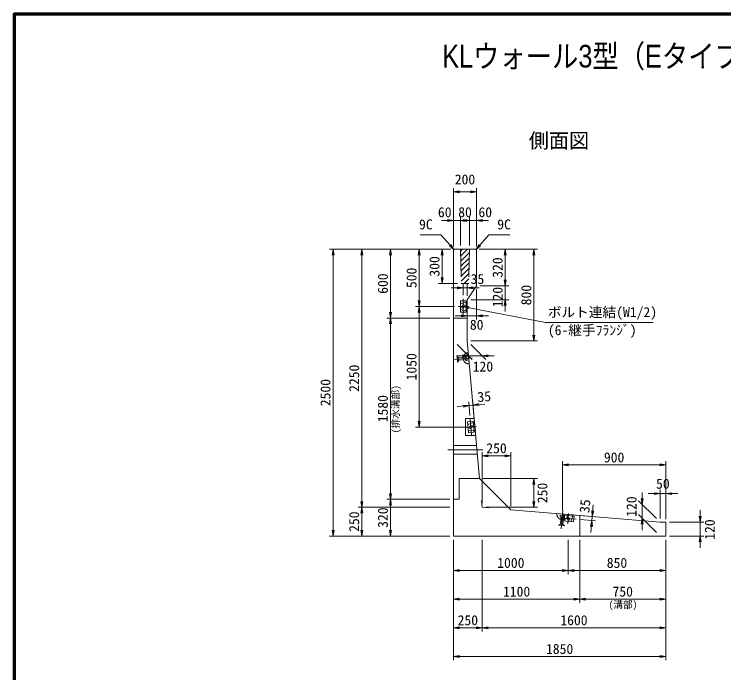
# Model space of a CAD drawing. Units: millimetres at full size, sheet at 1:40. Extents: x 141688 to 157488, y 10657 to 21690.
# Drawn here: x 141688 to 147873, y 15949 to 21690 of the extents above; entities that cross this region are included whole.
import ezdxf
from ezdxf.enums import TextEntityAlignment as Align

# ---------------------------------------------------------------- set-up
doc = ezdxf.new("R2010")
doc.units = ezdxf.units.MM
doc.header["$LTSCALE"] = 40
doc.linetypes.add('CHAIN', pattern=[18.5, 12, -1.5, 3.5, -1.5])
doc.linetypes.add('DASHED', pattern=[7.5, 6, -1.5])
for name, color, linetype, lineweight in [('01図枠', 1, 'Continuous', 70), ('中心', 6, 'CHAIN', 9), ('外形線', 7, 'Continuous', 13), ('寸法', 2, 'Continuous', 9), ('細線', 4, 'Continuous', 9)]:
    doc.layers.add(name, color=color, linetype=linetype, lineweight=lineweight)
doc.layers.add('文字', color=7, linetype='Continuous')
doc.styles.add('ＭＳ ゴシック', font='')
doc.styles.add('ＭＳ Ｐゴシック', font='')
doc.styles.get('ＭＳ ゴシック').set_extended_font_data('MS Gothic')
doc.styles.get('ＭＳ Ｐゴシック').set_extended_font_data('MS PGothic')

# ---------------------------------------------------------------- blocks, each defined once
blk = doc.blocks.new('open_arrow')
at = {"color": 0, "linetype": 'Continuous', "lineweight": -2}
blk.add_lwpolyline([(7.5, 1.25), (0, 0), (7.5, -1.25)], dxfattribs=at)

msp = doc.modelspace()

# ---------------------------------------------------------------- hatches: boundary and pattern name
at = {"layer": '細線'}
h = msp.add_hatch(dxfattribs=at)
h.set_pattern_fill('USER', color=256, style=0, pattern_type=2)
h.set_pattern_definition([(45, (19894.9, 14457.51), (-22.45064, 22.45064), [])])
h.paths.add_polyline_path([(145656.5, 19641.75), (145576.5, 19641.75), (145584, 19341.75), (145649, 19341.75)])

# ---------------------------------------------------------------- linework, layer by layer
at = {"layer": '01図枠'}
msp.add_lwpolyline([(141687.54, 10809.99), (157487.54, 10809.99), (157487.54, 21689.99), (141687.54, 21689.99)], close=True, dxfattribs=at)
at = {"layer": '中心'}
for p, q in [((145601.5, 19073.25), (145601.5, 19210.25)), ((145556.5, 19141.75), (145646.5, 19141.75)), ((145679.83, 18694.43), (145520.47, 18680.14)), ((145674.72, 18023.52), (145662.49, 18159.98)), ((145623.78, 18087.73), (145713.42, 18095.77)), ((145771.49, 17891.75), (145466.5, 17891.75)), ((146469.01, 17362.93), (146455.64, 17203.49)), ((146512.74, 17248.88), (146520.26, 17338.57)), ((146584.76, 17288), (146448.24, 17299.45))]:
    msp.add_line(p, q, dxfattribs=at)
at = {"layer": '外形線'}
for p, q in [((145525.5, 19641.75), (145516.5, 19632.75)), ((145525.5, 19641.75), (145516.5, 19632.75)), ((145516.5, 19632.75), (145516.5, 17141.75)), ((145525.5, 19641.75), (145707.5, 19641.75)), ((145707.5, 19641.75), (145716.5, 19632.75)), ((145716.5, 19632.75), (145716.5, 19321.75)), ((145636.5, 19201.75), (145716.5, 19321.75)), ((145636.5, 19201.75), (145636.5, 18841.75)), ((145636.5, 18841.75), (145744.09, 17641.75)), ((145744.09, 17641.75), (146016.5, 17370.78)), ((145761.14, 17451.53), (145766.5, 17391.75)), ((145766.5, 17391.75), (145826.31, 17386.73)), ((146016.5, 17370.78), (147316.5, 17261.75)), ((147316.5, 17261.75), (147366.5, 17261.75)), ((147366.5, 17141.75), (147366.5, 17261.75)), ((145516.5, 17141.75), (147366.5, 17141.75))]:
    msp.add_line(p, q, dxfattribs=at)
at = {"layer": '外形線', "linetype": 'DASHED'}
for p, q in [((145576.5, 19641.75), (145584, 19341.75)), ((145656.5, 19641.75), (145649, 19341.75)), ((145584, 19341.75), (145649, 19341.75))]:
    msp.add_line(p, q, dxfattribs=at)
at = {"layer": '寸法'}
for p, q in [((145516.5, 19664.75), (145516.5, 20173.75)), ((145716.5, 19664.75), (145716.5, 20173.75)), ((145516.5, 20141.75), (145716.5, 20141.75)), ((145516.5, 19664.75), (145516.5, 19923.75)), ((145576.5, 19673.75), (145576.5, 19923.75)), ((145576.5, 19673.75), (145576.5, 19923.75)), ((145656.5, 19673.75), (145656.5, 19923.75)), ((145656.5, 19673.75), (145656.5, 19923.75)), ((145716.5, 19664.75), (145716.5, 19923.75)), ((145680.5, 19891.75), (145412.5, 19891.75)), ((145820.5, 19891.75), (145552.5, 19891.75)), ((145680.5, 19891.75), (145552.5, 19891.75)), ((145493.5, 19641.75), (144434.5, 19641.75)), ((144466.5, 17141.75), (144466.5, 19641.75)), ((145493.5, 19641.75), (144684.5, 19641.75)), ((144716.5, 17391.75), (144716.5, 19641.75)), ((145493.5, 19641.75), (144934.5, 19641.75)), ((144966.5, 19641.75), (144966.5, 19041.75)), ((145493.5, 19641.75), (145184.5, 19641.75)), ((145216.5, 19641.75), (145216.5, 19141.75)), ((145493.5, 19641.75), (145384.5, 19641.75)), ((145416.5, 19641.75), (145416.5, 19341.75)), ((145739.5, 19641.75), (146248.5, 19641.75)), ((145739.5, 19641.75), (145998.5, 19641.75)), ((145966.5, 19641.75), (145966.5, 19321.75)), ((146216.5, 18841.75), (146216.5, 19641.75)), ((145966.5, 19425.75), (145966.5, 19097.75)), ((145552, 19341.75), (145384.5, 19341.75)), ((145740.5, 19303.95), (145497.5, 19303.95)), ((145601.5, 19242.25), (145601.5, 19335.95)), ((145636.5, 19233.75), (145636.5, 19335.95)), ((145748.5, 19321.75), (145998.5, 19321.75)), ((145748.5, 19321.75), (145998.5, 19321.75)), ((145716.5, 19289.75), (145716.5, 19028.68)), ((145668.5, 19201.75), (145998.5, 19201.75)), ((145524.5, 19141.75), (145184.5, 19141.75)), ((145524.5, 19141.75), (145184.5, 19141.75)), ((145216.5, 19141.75), (145216.5, 18091.75)), ((145636.5, 19169.75), (145636.5, 19028.68)), ((145532.5, 19060.68), (145820.5, 19060.68)), ((145484.5, 19041.75), (144934.5, 19041.75)), ((145484.5, 19041.75), (144934.5, 19041.75)), ((144966.5, 19041.75), (144966.5, 17461.75)), ((145548.5, 18809.75), (145678.62, 18679.63)), ((145668.5, 18841.75), (146248.5, 18841.75)), ((145668.5, 18809.75), (145798.62, 18679.63)), ((145870.62, 18711.63), (145542.62, 18711.63)), ((145659.63, 18191.85), (145648.92, 18311.34)), ((145694.16, 18198.62), (145683.78, 18314.46)), ((145790.22, 18291.88), (145548.19, 18270.18)), ((145636.6, 18091.75), (145184.5, 18091.75)), ((145766.5, 17423.75), (145766.5, 17872.95)), ((146016.5, 17840.95), (145766.5, 17840.95)), ((146016.5, 17402.78), (146016.5, 17872.95)), ((146466.5, 17365.04), (146466.5, 17792.87)), ((147366.5, 17760.87), (146466.5, 17760.87)), ((147366.5, 17289.56), (147366.5, 17792.87)), ((145776.09, 17641.75), (146247.8, 17641.75)), ((146215.8, 17641.75), (146215.8, 17391.75)), ((147162.05, 17192.21), (147162.05, 17520.21)), ((147470.5, 17510.87), (147212.5, 17510.87)), ((147316.5, 17293.75), (147316.5, 17542.87)), ((147366.5, 17289.56), (147366.5, 17542.87)), ((145484.5, 17461.75), (144934.5, 17461.75)), ((145484.5, 17461.75), (144934.5, 17461.75)), ((144966.5, 17141.75), (144966.5, 17461.75)), ((147284.5, 17293.75), (147130.05, 17448.21)), ((145484.5, 17391.75), (144684.5, 17391.75)), ((145484.5, 17391.75), (144684.5, 17391.75)), ((144716.5, 17141.75), (144716.5, 17391.75)), ((145798.5, 17391.75), (146247.8, 17391.75)), ((146734.46, 17414.93), (146714.15, 17172.78)), ((146591.18, 17322.58), (146757.66, 17308.62)), ((147284.5, 17173.75), (147130.05, 17328.21)), ((147666.5, 17037.75), (147666.5, 17365.75)), ((146616.65, 17285.32), (146754.73, 17273.74)), ((147398.5, 17261.75), (147698.5, 17261.75)), ((145484.5, 17141.75), (144434.5, 17141.75)), ((145484.5, 17141.75), (144684.5, 17141.75)), ((145484.5, 17141.75), (144934.5, 17141.75)), ((147398.5, 17141.75), (147698.5, 17141.75)), ((145516.5, 17109.75), (145516.5, 16059.75)), ((145516.5, 17109.75), (145516.5, 16309.75)), ((145516.5, 17109.75), (145516.5, 16559.75)), ((145516.5, 17109.75), (145516.5, 16809.75)), ((145766.5, 17109.75), (145766.5, 16309.75)), ((145766.5, 17109.75), (145766.5, 16309.75)), ((146516.5, 17109.75), (146516.5, 16809.75)), ((146516.5, 17109.75), (146516.5, 16809.75)), ((146616.5, 17109.75), (146616.5, 16559.75)), ((146616.5, 17109.75), (146616.5, 16559.75)), ((147366.5, 17109.75), (147366.5, 16059.75)), ((147366.5, 17109.75), (147366.5, 16309.75)), ((147366.5, 17109.75), (147366.5, 16809.75)), ((147366.5, 17109.75), (147366.5, 16559.75)), ((145516.5, 16841.75), (146516.5, 16841.75)), ((147366.5, 16841.75), (146516.5, 16841.75)), ((146616.5, 16591.75), (145516.5, 16591.75)), ((147366.5, 16591.75), (146616.5, 16591.75)), ((145516.5, 16341.75), (145766.5, 16341.75)), ((145766.5, 16341.75), (147366.5, 16341.75)), ((145516.5, 16091.75), (147366.5, 16091.75))]:
    msp.add_line(p, q, dxfattribs=at)
at = {"layer": '寸法', "color": 3, "linetype": 'DASHED'}
for p, q in [((145552.58, 18657.94), (145548.11, 18707.77)), ((145548.11, 18707.77), (145561.07, 18693.87)), ((145622.16, 18699.35), (145561.07, 18693.87)), ((145561.07, 18693.87), (145562.86, 18673.93)), ((145623.95, 18679.4), (145562.86, 18673.93)), ((145621.45, 18707.27), (145633.4, 18708.34)), ((145624.67, 18671.41), (145621.45, 18707.27)), ((145633.4, 18708.34), (145636.62, 18672.48)), ((145645.57, 18740.6), (145654.33, 18642.89)), ((145562.86, 18673.93), (145552.58, 18657.94)), ((145636.62, 18672.48), (145624.67, 18671.41)), ((146417.63, 17337.14), (146515.38, 17328.94)), ((146446.31, 17307.64), (146447.31, 17319.6)), ((146447.31, 17319.6), (146483.19, 17316.59)), ((146482.18, 17304.63), (146446.31, 17307.64)), ((146454.23, 17306.97), (146449.11, 17245.85)), ((146474.19, 17305.3), (146469.06, 17244.18)), ((146483.19, 17316.59), (146482.18, 17304.63)), ((146433.18, 17235.48), (146449.11, 17245.85)), ((146483.03, 17231.3), (146433.18, 17235.48)), ((146449.11, 17245.85), (146469.06, 17244.18)), ((146469.06, 17244.18), (146483.03, 17231.3))]:
    msp.add_line(p, q, dxfattribs=at)
at = {"layer": '寸法'}
for points in [[(145520.98, 19637.23), (145486.8, 19676.42), (145407.03, 19767.89), (145225.28, 19767.89)], [(145712.03, 19637.23), (145746.2, 19676.42), (145825.98, 19767.89), (146007.73, 19767.89)], [(145601.5, 19141.75), (145652.56, 19131.89), (146318.95, 19003.18), (147257.55, 19003.18)]]:
    msp.add_lwpolyline(points, dxfattribs=at)
at = {"layer": '寸法', "color": 3, "linetype": 'DASHED'}
for centre, start, end in [((145649.95, 18691.75), 95.12316, 275.12316), ((146466.5, 17333.04), 175.20577, 355.20577)]:
    msp.add_arc(centre, 49.05, start, end, dxfattribs=at)
at = {"layer": '細線'}
for p, q in [((145576.5, 19093.25), (145576.5, 19190.25)), ((145576.5, 19190.25), (145626.5, 19190.25)), ((145626.5, 19093.25), (145626.5, 19190.25)), ((145601.5, 19153.06), (145590.19, 19141.75)), ((145612.82, 19141.75), (145601.5, 19130.44)), ((145576.5, 19093.25), (145626.5, 19093.25)), ((145516.5, 19041.75), (145636.5, 19041.75)), ((145621.57, 18166.75), (145697.02, 18166.75)), ((145621.57, 18016.75), (145621.57, 18166.75)), ((145639.37, 18137.82), (145689.17, 18142.29)), ((145648.04, 18041.21), (145639.37, 18137.82)), ((145697.84, 18045.68), (145689.17, 18142.29)), ((145667.59, 18103.02), (145657.34, 18090.74)), ((145679.87, 18092.76), (145669.61, 18080.48)), ((145621.57, 18016.75), (145710.47, 18016.75)), ((145648.04, 18041.21), (145697.84, 18045.68)), ((145566.5, 17641.75), (145566.5, 17461.75)), ((145744.09, 17641.75), (145566.5, 17641.75)), ((145516.5, 17461.75), (145566.5, 17461.75)), ((146466.08, 17272.86), (146470.26, 17322.69)), ((146566.92, 17314.58), (146470.26, 17322.69)), ((146616.5, 17141.75), (146616.5, 17320.46)), ((146562.74, 17264.76), (146466.08, 17272.86)), ((146505.23, 17294.67), (146515.56, 17282.45)), ((146517.45, 17305), (146527.78, 17292.78)), ((146562.74, 17264.76), (146566.92, 17314.58))]:
    msp.add_line(p, q, dxfattribs=at)
at = {"layer": '細線', "linetype": 'DASHED'}
for p, q in [((145636.5, 19181.75), (145576.5, 19166.75)), ((145636.5, 19101.75), (145636.5, 19181.75)), ((145576.5, 19116.75), (145636.5, 19101.75)), ((145699.89, 18134.71), (145641.47, 18114.42)), ((145707.04, 18055.03), (145699.89, 18134.71)), ((145645.94, 18064.62), (145707.04, 18055.03)), ((145718.31, 17929.25), (145516.5, 17929.25)), ((145725.04, 17854.25), (145516.5, 17854.25)), ((146479.57, 17331.94), (146489.5, 17270.9)), ((146559.29, 17325.26), (146479.57, 17331.94)), ((146539.33, 17266.72), (146559.29, 17325.26))]:
    msp.add_line(p, q, dxfattribs=at)
at = {"layer": '細線'}
for centre, start, end in [((145595.85, 19136.09), 135, 315), ((145607.16, 19147.41), 315, 135), ((145663.48, 18085.61), 140.12316, 320.12316), ((145673.73, 18097.89), 320.12316, 140.12316), ((146511.34, 17299.83), 40.20577, 220.20577), ((146521.67, 17287.61), 220.20577, 40.20577)]:
    msp.add_arc(centre, 8, start, end, dxfattribs=at)

# ---------------------------------------------------------------- block references
at = {"layer": '寸法', "xscale": 6.93, "yscale": 6.93}
for p in [(145516.5, 20141.75), (145576.5, 19891.75), (145576.5, 19891.75), (145716.5, 19891.75), (145636.5, 19303.95), (145716.5, 19060.68), (145766.62, 18711.63), (145766.5, 17840.95), (146466.5, 17760.87), (147366.5, 17510.87), (145516.5, 16841.75), (146516.5, 16841.75), (145516.5, 16591.75), (146616.5, 16591.75), (145516.5, 16341.75), (145766.5, 16341.75), (145516.5, 16091.75)]:
    msp.add_blockref('open_arrow', p, dxfattribs=at)
for p, rotation in [((145716.5, 20141.75), 180), ((145516.5, 19891.75), 180), ((145656.5, 19891.75), 180), ((145656.5, 19891.75), 180), ((145520.98, 19637.23), 131.1), ((145712.03, 19637.23), 48.9), ((144466.5, 19641.75), 270), ((144716.5, 19641.75), 270), ((144966.5, 19641.75), 270), ((145216.5, 19641.75), 270), ((145416.5, 19641.75), 270), ((145966.5, 19641.75), 270), ((146216.5, 19641.75), 270), ((145416.5, 19341.75), 90), ((145966.5, 19321.75), 90), ((145966.5, 19321.75), 90), ((145601.5, 19303.95), 180), ((145216.5, 19141.75), 90), ((145966.5, 19201.75), 270), ((145216.5, 19141.75), 270), ((145601.5, 19141.75), 349.1), ((144966.5, 19041.75), 90), ((145636.5, 19060.68), 180), ((144966.5, 19041.75), 270), ((146216.5, 18841.75), 90), ((145646.62, 18711.63), 180), ((145651.78, 18279.46), 185.1), ((145686.64, 18282.59), 5.1), ((145216.5, 18091.75), 90), ((146016.5, 17840.95), 180), ((147366.5, 17760.87), 180), ((146215.8, 17641.75), 270), ((144966.5, 17461.75), 90), ((147316.5, 17510.87), 180), ((144716.5, 17391.75), 90), ((144966.5, 17461.75), 270), ((146215.8, 17391.75), 90), ((147162.05, 17416.21), 90), ((144716.5, 17391.75), 270), ((146725.77, 17311.29), 85.2), ((146722.85, 17276.42), 265.2), ((147162.05, 17296.21), 270), ((147666.5, 17261.75), 90), ((144466.5, 17141.75), 90), ((144716.5, 17141.75), 90), ((144966.5, 17141.75), 90), ((147666.5, 17141.75), 270), ((146516.5, 16841.75), 180), ((147366.5, 16841.75), 180), ((146616.5, 16591.75), 180), ((147366.5, 16591.75), 180), ((145766.5, 16341.75), 180), ((147366.5, 16341.75), 180), ((147366.5, 16091.75), 180)]:
    msp.add_blockref('open_arrow', p, dxfattribs=dict(at, rotation=rotation))

# ---------------------------------------------------------------- texts
at = {"layer": '寸法', "style": 'ＭＳ ゴシック'}
for s, p in [('200', (145616.5, 20249.75)), ('60', (145440.17, 19963.97)), ('80', (145617.09, 19964.54)), ('60', (145793.17, 19963.97)), ('35', (145725, 19381.89)), ('80', (145718.35, 18983.46)), ('120', (145772.86, 18618.99)), ('250', (145891.5, 17906.95)), ('900', (146916.5, 17826.87)), ('50', (147341.5, 17597.53)), ('1000', (146016.5, 16907.75)), ('850', (146941.5, 16907.75)), ('1100', (146066.5, 16657.75)), ('750', (146991.5, 16657.75)), ('250', (145641.5, 16407.75)), ('1600', (146566.5, 16407.75)), ('1850', (146441.5, 16157.75))]:
    msp.add_text(s, height=87.35, dxfattribs=at).set_placement(p, align=Align.MIDDLE_CENTER)
msp.add_text('9C', height=87.35, dxfattribs=at).set_placement((145335.03, 19787.89), align=Align.BOTTOM_RIGHT)
for s, p in [('9C', (145897.98, 19787.89)), ('ボルト連結(W1/2)', (146338.95, 19023.18))]:
    msp.add_text(s, height=87.35, dxfattribs=at).set_placement(p, align=Align.BOTTOM_LEFT)
for s, rotation, p in [('300', 90, (145350.5, 19491.75)), ('320', 90, (145900.5, 19481.75)), ('600', 90, (144900.5, 19341.75)), ('500', 90, (145150.5, 19391.75)), ('120', 90, (145901.37, 19224.04)), ('800', 90, (146150.5, 19241.75)), ('1050', 90, (145150.5, 18616.75)), ('2250', 90, (144650.5, 18516.75)), ('2500', 90, (144400.5, 18391.75)), ('35', 5.123, (145784.33, 18357.34)), ('1580', 90, (144900.5, 18251.75)), ('250', 90, (146291.41, 17516.75)), ('35', 85.206, (146662.14, 17402.64)), ('120', 90, (147068.25, 17398.21)), ('320', 90, (144900.5, 17301.75)), ('250', 90, (144650.5, 17266.75)), ('120', 90, (147749.94, 17198.29))]:
    msp.add_text(s, height=87.35, rotation=rotation, dxfattribs=at).set_placement(p, align=Align.MIDDLE_CENTER)
at = {"layer": '寸法', "color": 3, "style": 'ＭＳ ゴシック'}
msp.add_text('(6-継手ﾌﾗﾝｼﾞ)', height=87.35, dxfattribs=at).set_placement((146338.95, 18979.56), align=Align.TOP_LEFT)
msp.add_text('(排水溝部)', height=61.71, rotation=90, dxfattribs=at).set_placement((145061.14, 18036.59), align=Align.BOTTOM_LEFT)
msp.add_text('(溝部)', height=61.71, dxfattribs=at).set_placement((146867.83, 16494.18), align=Align.BOTTOM_LEFT)
at = {"layer": '文字', "style": 'ＭＳ Ｐゴシック', "width": 0.85}
msp.add_text(' KLウォール3型（Eタイプ）標準部構造図\u3000\u3000\u3000\u3000\u3000\u3000\u3000\u3000\u3000\u3000\u3000\u3000\u3000\u3000 \u3000\u3000\u3000\u3000', height=197.9, dxfattribs=at).set_placement((149587.54, 21165.77), align=Align.BOTTOM_CENTER)
at = {"layer": '文字', "style": 'ＭＳ Ｐゴシック'}
msp.add_text(' 側面図 ', height=128.7, dxfattribs=at).set_placement((146435.87, 20485.14), align=Align.BOTTOM_CENTER)

doc.saveas('drawing.dxf')
